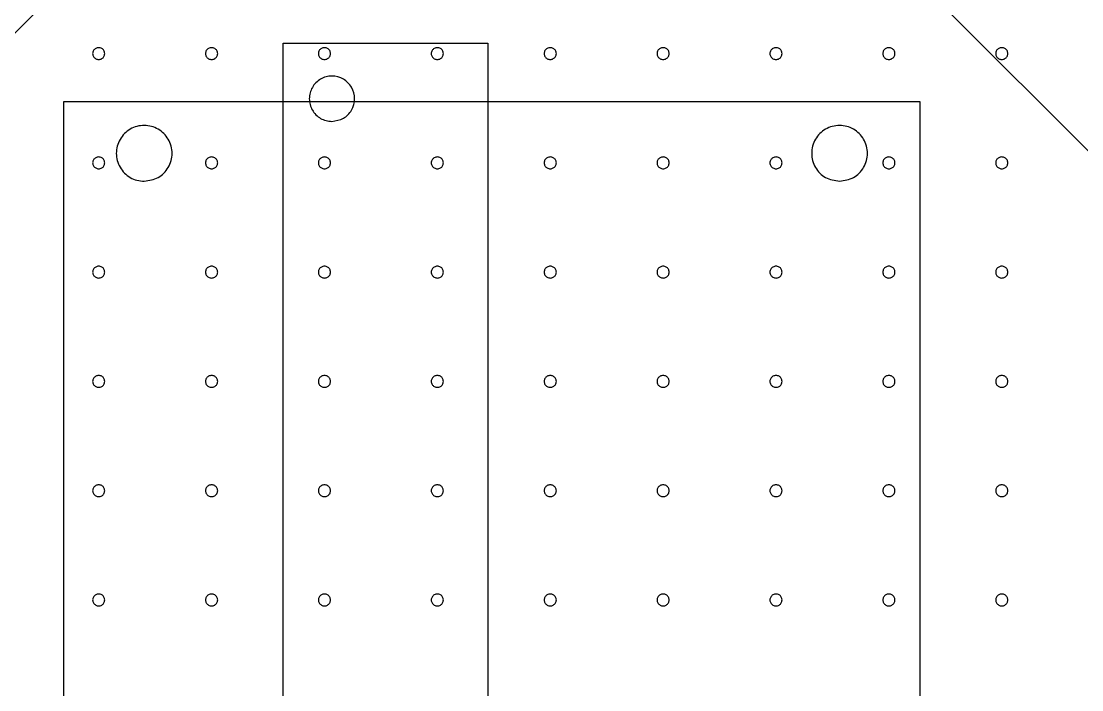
# Model space of a CAD drawing. Extents: x 0 to 210, y 0 to 204.
# Drawn here: x 82.6 to 133, y 32.9 to 64.6 of the extents above; entities that cross this region are included whole.
import ezdxf

# ---------------------------------------------------------------- set-up
doc = ezdxf.new("R2010")
doc.units = 0
doc.layers.add('Capa_1', color=7, linetype='CONTINUOUS')

msp = doc.modelspace()

# ---------------------------------------------------------------- linework, layer by layer
at = {"layer": 'Capa_1', "color": 1}
for p, q in [((97.635311, 79.366839), (61.06532, 42.796848)), ((148.890097, 42.902848), (112.320105, 79.472839)), ((95.08232, 7.792433), (95.08232, 63.59021)), ((95.08232, 63.59021), (104.800098, 63.59021)), ((104.800098, 63.59021), (104.800098, 7.792433)), ((84.676378, 10.183902), (84.676378, 60.831126)), ((84.676378, 60.831126), (125.3236, 60.831126)), ((125.3236, 60.831126), (125.3236, 10.183902))]:
    msp.add_line(p, q, dxfattribs=at)
at = {"layer": 'Capa_1', "color": 7}
for p, q in [((86.618868, 63.102526), (86.618868, 63.102526)), ((91.979417, 63.102526), (91.979417, 63.102526)), ((97.339967, 63.102526), (97.339967, 63.102526)), ((102.700519, 63.102526), (102.700519, 63.102526)), ((108.061069, 63.102526), (108.061069, 63.102526)), ((113.421619, 63.102526), (113.421619, 63.102526)), ((118.782169, 63.102526), (118.782169, 63.102526)), ((124.142721, 63.102526), (124.142721, 63.102526)), ((129.503271, 63.102526), (129.503271, 63.102526)), ((97.404933, 59.8852), (97.404933, 59.8852)), ((86.618868, 57.915738), (86.618868, 57.915738)), ((91.979417, 57.915738), (91.979417, 57.915738)), ((97.339967, 57.915738), (97.339967, 57.915738)), ((102.700519, 57.915738), (102.700519, 57.915738)), ((108.061069, 57.915738), (108.061069, 57.915738)), ((113.421619, 57.915738), (113.421619, 57.915738)), ((118.782169, 57.915738), (118.782169, 57.915738)), ((124.142721, 57.915738), (124.142721, 57.915738)), ((129.503271, 57.915738), (129.503271, 57.915738)), ((88.490016, 57.043904), (88.490016, 57.043904)), ((121.510004, 57.043904), (121.510004, 57.043904)), ((86.618868, 52.728951), (86.618868, 52.728951)), ((91.979417, 52.728951), (91.979417, 52.728951)), ((97.339967, 52.728951), (97.339967, 52.728951)), ((102.700519, 52.728951), (102.700519, 52.728951)), ((108.061069, 52.728951), (108.061069, 52.728951)), ((113.421619, 52.728951), (113.421619, 52.728951)), ((118.782169, 52.728951), (118.782169, 52.728951)), ((124.142721, 52.728951), (124.142721, 52.728951)), ((129.503271, 52.728951), (129.503271, 52.728951)), ((86.618868, 47.542165), (86.618868, 47.542165)), ((91.979417, 47.542165), (91.979417, 47.542165)), ((97.339967, 47.542165), (97.339967, 47.542165)), ((102.700519, 47.542165), (102.700519, 47.542165)), ((108.061069, 47.542165), (108.061069, 47.542165)), ((113.421619, 47.542165), (113.421619, 47.542165)), ((118.782169, 47.542165), (118.782169, 47.542165)), ((124.142721, 47.542165), (124.142721, 47.542165)), ((129.503271, 47.542165), (129.503271, 47.542165)), ((86.618868, 42.355379), (86.618868, 42.355379)), ((91.979417, 42.355379), (91.979417, 42.355379)), ((97.339967, 42.355379), (97.339967, 42.355379)), ((102.700519, 42.355379), (102.700519, 42.355379)), ((108.061069, 42.355379), (108.061069, 42.355379)), ((113.421619, 42.355379), (113.421619, 42.355379)), ((118.782169, 42.355379), (118.782169, 42.355379)), ((124.142721, 42.355379), (124.142721, 42.355379)), ((129.503271, 42.355379), (129.503271, 42.355379)), ((86.618868, 37.16859), (86.618868, 37.16859)), ((91.979417, 37.16859), (91.979417, 37.16859)), ((97.339967, 37.16859), (97.339967, 37.16859)), ((102.700519, 37.16859), (102.700519, 37.16859)), ((108.061069, 37.16859), (108.061069, 37.16859)), ((113.421619, 37.16859), (113.421619, 37.16859)), ((118.782169, 37.16859), (118.782169, 37.16859)), ((124.142721, 37.16859), (124.142721, 37.16859)), ((129.503271, 37.16859), (129.503271, 37.16859))]:
    msp.add_line(p, q, dxfattribs=at)
for points, knots in [([(86.618868, 63.102526), (86.610802, 63.053093), (86.594795, 62.954995), (86.479161, 62.848542), (86.354848, 62.816262), (86.254229, 62.829193), (86.183784, 62.857336), (86.123185, 62.902196), (86.076631, 62.960801), (86.047313, 63.029124), (86.037274, 63.102526), (86.047314, 63.175928), (86.076632, 63.24425), (86.123186, 63.302855), (86.183785, 63.347715), (86.254229, 63.375857), (86.354848, 63.388788), (86.47916, 63.356509), (86.594794, 63.250057), (86.610801, 63.151959), (86.618868, 63.102526)], [0, 0, 0, 0, 0.146605, 0.290931, 0.441768, 0.517413, 0.592123, 0.666911, 0.741063, 0.814052, 0.887328, 0.960604, 1.033593, 1.107744, 1.182532, 1.257241, 1.332887, 1.483723, 1.628047, 1.774652, 1.774652, 1.774652, 1.774652]), ([(91.979417, 63.102526), (91.971351, 63.053093), (91.955345, 62.954995), (91.839711, 62.848542), (91.715398, 62.816262), (91.614779, 62.829193), (91.544334, 62.857336), (91.483735, 62.902196), (91.43718, 62.960801), (91.407863, 63.029124), (91.397824, 63.102526), (91.407864, 63.175928), (91.437181, 63.24425), (91.483736, 63.302855), (91.544335, 63.347715), (91.614779, 63.375857), (91.715398, 63.388788), (91.83971, 63.356509), (91.955344, 63.250057), (91.971351, 63.151959), (91.979417, 63.102526)], [0, 0, 0, 0, 0.146605, 0.290931, 0.441768, 0.517413, 0.592123, 0.666911, 0.741063, 0.814052, 0.887328, 0.960604, 1.033593, 1.107744, 1.182532, 1.257241, 1.332887, 1.483723, 1.628047, 1.774652, 1.774652, 1.774652, 1.774652]), ([(97.339967, 63.102526), (97.331901, 63.053093), (97.315895, 62.954995), (97.200261, 62.848542), (97.075948, 62.816262), (96.975329, 62.829193), (96.904884, 62.857336), (96.844285, 62.902196), (96.79773, 62.960801), (96.768413, 63.029124), (96.758373, 63.102526), (96.768413, 63.175928), (96.797731, 63.24425), (96.844286, 63.302855), (96.904884, 63.347715), (96.975329, 63.375857), (97.075947, 63.388788), (97.20026, 63.356509), (97.315894, 63.250057), (97.331901, 63.151959), (97.339967, 63.102526)], [0, 0, 0, 0, 0.146605, 0.290931, 0.441768, 0.517413, 0.592123, 0.666911, 0.741063, 0.814052, 0.887328, 0.960604, 1.033593, 1.107744, 1.182532, 1.257241, 1.332887, 1.483723, 1.628047, 1.774652, 1.774652, 1.774652, 1.774652]), ([(102.700519, 63.102526), (102.692454, 63.053093), (102.676447, 62.954995), (102.560813, 62.848542), (102.4365, 62.816262), (102.335881, 62.829193), (102.265436, 62.857336), (102.204837, 62.902196), (102.158283, 62.960801), (102.128965, 63.029124), (102.118926, 63.102526), (102.128966, 63.175928), (102.158283, 63.24425), (102.204838, 63.302855), (102.265437, 63.347715), (102.335881, 63.375857), (102.4365, 63.388788), (102.560812, 63.356509), (102.676446, 63.250057), (102.692453, 63.151959), (102.700519, 63.102526)], [0, 0, 0, 0, 0.146605, 0.290931, 0.441768, 0.517413, 0.592123, 0.666911, 0.741063, 0.814052, 0.887328, 0.960604, 1.033593, 1.107744, 1.182532, 1.257241, 1.332887, 1.483723, 1.628047, 1.774652, 1.774652, 1.774652, 1.774652]), ([(108.061069, 63.102526), (108.053003, 63.053093), (108.036997, 62.954995), (107.921363, 62.848542), (107.79705, 62.816262), (107.696431, 62.829193), (107.625986, 62.857336), (107.565387, 62.902196), (107.518832, 62.960801), (107.489515, 63.029124), (107.479476, 63.102526), (107.489515, 63.175928), (107.518833, 63.24425), (107.565388, 63.302855), (107.625986, 63.347715), (107.696431, 63.375857), (107.79705, 63.388788), (107.921362, 63.356509), (108.036996, 63.250057), (108.053003, 63.151959), (108.061069, 63.102526)], [0, 0, 0, 0, 0.146605, 0.290931, 0.441768, 0.517413, 0.592123, 0.666911, 0.741063, 0.814052, 0.887328, 0.960604, 1.033593, 1.107744, 1.182532, 1.257241, 1.332887, 1.483723, 1.628047, 1.774652, 1.774652, 1.774652, 1.774652]), ([(113.421619, 63.102526), (113.413553, 63.053093), (113.397547, 62.954995), (113.281912, 62.848542), (113.157599, 62.816262), (113.05698, 62.829193), (112.986535, 62.857336), (112.925937, 62.902196), (112.879382, 62.960801), (112.850065, 63.029124), (112.840025, 63.102526), (112.850065, 63.175928), (112.879383, 63.24425), (112.925937, 63.302855), (112.986536, 63.347715), (113.056981, 63.375857), (113.157599, 63.388788), (113.281912, 63.356509), (113.397546, 63.250057), (113.413553, 63.151959), (113.421619, 63.102526)], [0, 0, 0, 0, 0.146605, 0.290931, 0.441768, 0.517413, 0.592123, 0.666911, 0.741063, 0.814052, 0.887328, 0.960604, 1.033593, 1.107744, 1.182532, 1.257241, 1.332887, 1.483723, 1.628047, 1.774652, 1.774652, 1.774652, 1.774652]), ([(118.782169, 63.102526), (118.774103, 63.053093), (118.758097, 62.954995), (118.642462, 62.848542), (118.518149, 62.816262), (118.41753, 62.829193), (118.347085, 62.857336), (118.286486, 62.902196), (118.239932, 62.960801), (118.210614, 63.029124), (118.200575, 63.102526), (118.210615, 63.175928), (118.239933, 63.24425), (118.286487, 63.302855), (118.347086, 63.347715), (118.417531, 63.375857), (118.518149, 63.388788), (118.642461, 63.356509), (118.758096, 63.250057), (118.774103, 63.151959), (118.782169, 63.102526)], [0, 0, 0, 0, 0.146605, 0.290931, 0.441768, 0.517413, 0.592123, 0.666911, 0.741063, 0.814052, 0.887328, 0.960604, 1.033593, 1.107744, 1.182532, 1.257241, 1.332887, 1.483723, 1.628047, 1.774652, 1.774652, 1.774652, 1.774652]), ([(124.142721, 63.102526), (124.134655, 63.053093), (124.118649, 62.954995), (124.003014, 62.848542), (123.878702, 62.816262), (123.778083, 62.829193), (123.707638, 62.857336), (123.647039, 62.902196), (123.600484, 62.960801), (123.571167, 63.029124), (123.561127, 63.102526), (123.571167, 63.175928), (123.600485, 63.24425), (123.64704, 63.302855), (123.707638, 63.347715), (123.778083, 63.375857), (123.878701, 63.388788), (124.003014, 63.356509), (124.118648, 63.250057), (124.134655, 63.151959), (124.142721, 63.102526)], [0, 0, 0, 0, 0.146605, 0.290931, 0.441768, 0.517413, 0.592123, 0.666911, 0.741063, 0.814052, 0.887328, 0.960604, 1.033593, 1.107744, 1.182532, 1.257241, 1.332887, 1.483723, 1.628047, 1.774652, 1.774652, 1.774652, 1.774652]), ([(129.503271, 63.102526), (129.495205, 63.053093), (129.479199, 62.954995), (129.363564, 62.848542), (129.239251, 62.816262), (129.138632, 62.829193), (129.068187, 62.857336), (129.007588, 62.902196), (128.961034, 62.960801), (128.931717, 63.029124), (128.921677, 63.102526), (128.931717, 63.175928), (128.961035, 63.24425), (129.007589, 63.302855), (129.068188, 63.347715), (129.138633, 63.375857), (129.239251, 63.388788), (129.363563, 63.356509), (129.479198, 63.250057), (129.495205, 63.151959), (129.503271, 63.102526)], [0, 0, 0, 0, 0.146605, 0.290931, 0.441768, 0.517413, 0.592123, 0.666911, 0.741063, 0.814052, 0.887328, 0.960604, 1.033593, 1.107744, 1.182532, 1.257241, 1.332887, 1.483723, 1.628047, 1.774652, 1.774652, 1.774652, 1.774652]), ([(97.404933, 59.8852), (97.310982, 59.892356), (97.123857, 59.906607), (96.861984, 60.019254), (96.636993, 60.190638), (96.46448, 60.415927), (96.356008, 60.677719), (96.3189, 60.958816), (96.356008, 61.239885), (96.464477, 61.50176), (96.637002, 61.72674), (96.86195, 61.899277), (97.123981, 62.007645), (97.497971, 62.057613), (97.967577, 61.931592), (98.377499, 61.521189), (98.529782, 60.957837), (98.377621, 60.400272), (97.967098, 59.972854), (97.594193, 59.91471), (97.404933, 59.8852)], [0, 0, 0, 0, 0.281048, 0.559769, 0.840817, 1.121864, 1.400586, 1.681633, 1.962681, 2.241403, 2.52245, 2.803498, 3.082219, 3.363267, 3.924611, 4.469306, 5.03065, 5.591995, 6.13669, 6.698034, 6.698034, 6.698034, 6.698034]), ([(88.490016, 57.043904), (88.374188, 57.052727), (88.143491, 57.070299), (87.820641, 57.209178), (87.543262, 57.42047), (87.330579, 57.69822), (87.19685, 58.02097), (87.151102, 58.367521), (87.196851, 58.714038), (87.330576, 59.036891), (87.543273, 59.314259), (87.8206, 59.526972), (88.143644, 59.660576), (88.604718, 59.722186), (89.183674, 59.566814), (89.689048, 59.060846), (89.87679, 58.366315), (89.689199, 57.678917), (89.183083, 57.151971), (88.723345, 57.080286), (88.490016, 57.043904)], [0, 0, 0, 0, 0.34649, 0.690113, 1.036603, 1.383093, 1.726715, 2.073205, 2.419695, 2.763318, 3.109808, 3.456298, 3.79992, 4.14641, 4.838467, 5.509997, 6.202054, 6.89411, 7.565641, 8.257698, 8.257698, 8.257698, 8.257698]), ([(121.510004, 57.043904), (121.276674, 57.080284), (120.816933, 57.151963), (120.310795, 57.678915), (120.123256, 58.366301), (120.310795, 59.060903), (120.816933, 59.566633), (121.510004, 59.75431), (122.203076, 59.566633), (122.709214, 59.060903), (122.896753, 58.366301), (122.709214, 57.678915), (122.203076, 57.151963), (121.743335, 57.080284), (121.510004, 57.043904)], [0, 0, 0, 0, 0.692062, 1.363598, 2.05566, 2.747722, 3.419258, 4.11132, 4.803382, 5.474918, 6.16698, 6.859042, 7.530578, 8.22264, 8.22264, 8.22264, 8.22264]), ([(86.618868, 57.915738), (86.610802, 57.866304), (86.594795, 57.768206), (86.479161, 57.661753), (86.354848, 57.629473), (86.254229, 57.642404), (86.183784, 57.670547), (86.123185, 57.715407), (86.076631, 57.774013), (86.047313, 57.842335), (86.037274, 57.915737), (86.047314, 57.98914), (86.076632, 58.057461), (86.123186, 58.116066), (86.183785, 58.160926), (86.254229, 58.189069), (86.354848, 58.201999), (86.47916, 58.16972), (86.594794, 58.063268), (86.610801, 57.965171), (86.618868, 57.915738)], [0, 0, 0, 0, 0.146605, 0.290931, 0.441768, 0.517413, 0.592123, 0.666911, 0.741063, 0.814052, 0.887328, 0.960604, 1.033593, 1.107744, 1.182532, 1.257241, 1.332887, 1.483723, 1.628047, 1.774652, 1.774652, 1.774652, 1.774652]), ([(91.979417, 57.915738), (91.971351, 57.866304), (91.955345, 57.768206), (91.839711, 57.661753), (91.715398, 57.629473), (91.614779, 57.642404), (91.544334, 57.670547), (91.483735, 57.715407), (91.43718, 57.774013), (91.407863, 57.842335), (91.397824, 57.915737), (91.407864, 57.98914), (91.437181, 58.057461), (91.483736, 58.116066), (91.544335, 58.160926), (91.614779, 58.189069), (91.715398, 58.201999), (91.83971, 58.16972), (91.955344, 58.063268), (91.971351, 57.965171), (91.979417, 57.915738)], [0, 0, 0, 0, 0.146605, 0.290931, 0.441768, 0.517413, 0.592123, 0.666911, 0.741063, 0.814052, 0.887328, 0.960604, 1.033593, 1.107744, 1.182532, 1.257241, 1.332887, 1.483723, 1.628047, 1.774652, 1.774652, 1.774652, 1.774652]), ([(97.339967, 57.915738), (97.331901, 57.866304), (97.315895, 57.768206), (97.200261, 57.661753), (97.075948, 57.629473), (96.975329, 57.642404), (96.904884, 57.670547), (96.844285, 57.715407), (96.79773, 57.774013), (96.768413, 57.842335), (96.758373, 57.915737), (96.768413, 57.98914), (96.797731, 58.057461), (96.844286, 58.116066), (96.904884, 58.160926), (96.975329, 58.189069), (97.075947, 58.201999), (97.20026, 58.16972), (97.315894, 58.063268), (97.331901, 57.965171), (97.339967, 57.915738)], [0, 0, 0, 0, 0.146605, 0.290931, 0.441768, 0.517413, 0.592123, 0.666911, 0.741063, 0.814052, 0.887328, 0.960604, 1.033593, 1.107744, 1.182532, 1.257241, 1.332887, 1.483723, 1.628047, 1.774652, 1.774652, 1.774652, 1.774652]), ([(102.700519, 57.915738), (102.692454, 57.866304), (102.676447, 57.768206), (102.560813, 57.661753), (102.4365, 57.629473), (102.335881, 57.642404), (102.265436, 57.670547), (102.204837, 57.715407), (102.158283, 57.774013), (102.128965, 57.842335), (102.118926, 57.915737), (102.128966, 57.98914), (102.158283, 58.057461), (102.204838, 58.116066), (102.265437, 58.160926), (102.335881, 58.189069), (102.4365, 58.201999), (102.560812, 58.16972), (102.676446, 58.063268), (102.692453, 57.965171), (102.700519, 57.915738)], [0, 0, 0, 0, 0.146605, 0.290931, 0.441768, 0.517413, 0.592123, 0.666911, 0.741063, 0.814052, 0.887328, 0.960604, 1.033593, 1.107744, 1.182532, 1.257241, 1.332887, 1.483723, 1.628047, 1.774652, 1.774652, 1.774652, 1.774652]), ([(108.061069, 57.915738), (108.053003, 57.866304), (108.036997, 57.768206), (107.921363, 57.661753), (107.79705, 57.629473), (107.696431, 57.642404), (107.625986, 57.670547), (107.565387, 57.715407), (107.518832, 57.774013), (107.489515, 57.842335), (107.479476, 57.915737), (107.489515, 57.98914), (107.518833, 58.057461), (107.565388, 58.116066), (107.625986, 58.160926), (107.696431, 58.189069), (107.79705, 58.201999), (107.921362, 58.16972), (108.036996, 58.063268), (108.053003, 57.965171), (108.061069, 57.915738)], [0, 0, 0, 0, 0.146605, 0.290931, 0.441768, 0.517413, 0.592123, 0.666911, 0.741063, 0.814052, 0.887328, 0.960604, 1.033593, 1.107744, 1.182532, 1.257241, 1.332887, 1.483723, 1.628047, 1.774652, 1.774652, 1.774652, 1.774652]), ([(113.421619, 57.915738), (113.413553, 57.866304), (113.397547, 57.768206), (113.281912, 57.661753), (113.157599, 57.629473), (113.05698, 57.642404), (112.986535, 57.670547), (112.925937, 57.715407), (112.879382, 57.774013), (112.850065, 57.842335), (112.840025, 57.915737), (112.850065, 57.98914), (112.879383, 58.057461), (112.925937, 58.116066), (112.986536, 58.160926), (113.056981, 58.189069), (113.157599, 58.201999), (113.281912, 58.16972), (113.397546, 58.063268), (113.413553, 57.965171), (113.421619, 57.915738)], [0, 0, 0, 0, 0.146605, 0.290931, 0.441768, 0.517413, 0.592123, 0.666911, 0.741063, 0.814052, 0.887328, 0.960604, 1.033593, 1.107744, 1.182532, 1.257241, 1.332887, 1.483723, 1.628047, 1.774652, 1.774652, 1.774652, 1.774652]), ([(118.782169, 57.915738), (118.774103, 57.866304), (118.758097, 57.768206), (118.642462, 57.661753), (118.518149, 57.629473), (118.41753, 57.642404), (118.347085, 57.670547), (118.286486, 57.715407), (118.239932, 57.774013), (118.210614, 57.842335), (118.200575, 57.915737), (118.210615, 57.98914), (118.239933, 58.057461), (118.286487, 58.116066), (118.347086, 58.160926), (118.417531, 58.189069), (118.518149, 58.201999), (118.642461, 58.16972), (118.758096, 58.063268), (118.774103, 57.965171), (118.782169, 57.915738)], [0, 0, 0, 0, 0.146605, 0.290931, 0.441768, 0.517413, 0.592123, 0.666911, 0.741063, 0.814052, 0.887328, 0.960604, 1.033593, 1.107744, 1.182532, 1.257241, 1.332887, 1.483723, 1.628047, 1.774652, 1.774652, 1.774652, 1.774652]), ([(124.142721, 57.915738), (124.134655, 57.866304), (124.118649, 57.768206), (124.003014, 57.661753), (123.878702, 57.629473), (123.778083, 57.642404), (123.707638, 57.670547), (123.647039, 57.715407), (123.600484, 57.774013), (123.571167, 57.842335), (123.561127, 57.915737), (123.571167, 57.98914), (123.600485, 58.057461), (123.64704, 58.116066), (123.707638, 58.160926), (123.778083, 58.189069), (123.878701, 58.201999), (124.003014, 58.16972), (124.118648, 58.063268), (124.134655, 57.965171), (124.142721, 57.915738)], [0, 0, 0, 0, 0.146605, 0.290931, 0.441768, 0.517413, 0.592123, 0.666911, 0.741063, 0.814052, 0.887328, 0.960604, 1.033593, 1.107744, 1.182532, 1.257241, 1.332887, 1.483723, 1.628047, 1.774652, 1.774652, 1.774652, 1.774652]), ([(129.503271, 57.915738), (129.495205, 57.866304), (129.479199, 57.768206), (129.363564, 57.661753), (129.239251, 57.629473), (129.138632, 57.642404), (129.068187, 57.670547), (129.007588, 57.715407), (128.961034, 57.774013), (128.931717, 57.842335), (128.921677, 57.915737), (128.931717, 57.98914), (128.961035, 58.057461), (129.007589, 58.116066), (129.068188, 58.160926), (129.138633, 58.189069), (129.239251, 58.201999), (129.363563, 58.16972), (129.479198, 58.063268), (129.495205, 57.965171), (129.503271, 57.915738)], [0, 0, 0, 0, 0.146605, 0.290931, 0.441768, 0.517413, 0.592123, 0.666911, 0.741063, 0.814052, 0.887328, 0.960604, 1.033593, 1.107744, 1.182532, 1.257241, 1.332887, 1.483723, 1.628047, 1.774652, 1.774652, 1.774652, 1.774652]), ([(86.618868, 52.728951), (86.610802, 52.679518), (86.594795, 52.58142), (86.479161, 52.474967), (86.354848, 52.442687), (86.254229, 52.455618), (86.183784, 52.483761), (86.123185, 52.528621), (86.076631, 52.587226), (86.047313, 52.655549), (86.037274, 52.728951), (86.047314, 52.802353), (86.076632, 52.870675), (86.123186, 52.92928), (86.183785, 52.97414), (86.254229, 53.002282), (86.354848, 53.015213), (86.47916, 52.982934), (86.594794, 52.876482), (86.610801, 52.778384), (86.618868, 52.728951)], [0, 0, 0, 0, 0.146605, 0.290931, 0.441768, 0.517413, 0.592123, 0.666911, 0.741063, 0.814052, 0.887328, 0.960604, 1.033593, 1.107744, 1.182532, 1.257241, 1.332887, 1.483723, 1.628047, 1.774652, 1.774652, 1.774652, 1.774652]), ([(91.979417, 52.728951), (91.971351, 52.679518), (91.955345, 52.58142), (91.839711, 52.474967), (91.715398, 52.442687), (91.614779, 52.455618), (91.544334, 52.483761), (91.483735, 52.528621), (91.43718, 52.587226), (91.407863, 52.655549), (91.397824, 52.728951), (91.407864, 52.802353), (91.437181, 52.870675), (91.483736, 52.92928), (91.544335, 52.97414), (91.614779, 53.002282), (91.715398, 53.015213), (91.83971, 52.982934), (91.955344, 52.876482), (91.971351, 52.778384), (91.979417, 52.728951)], [0, 0, 0, 0, 0.146605, 0.290931, 0.441768, 0.517413, 0.592123, 0.666911, 0.741063, 0.814052, 0.887328, 0.960604, 1.033593, 1.107744, 1.182532, 1.257241, 1.332887, 1.483723, 1.628047, 1.774652, 1.774652, 1.774652, 1.774652]), ([(97.339967, 52.728951), (97.331901, 52.679518), (97.315895, 52.58142), (97.200261, 52.474967), (97.075948, 52.442687), (96.975329, 52.455618), (96.904884, 52.483761), (96.844285, 52.528621), (96.79773, 52.587226), (96.768413, 52.655549), (96.758373, 52.728951), (96.768413, 52.802353), (96.797731, 52.870675), (96.844286, 52.92928), (96.904884, 52.97414), (96.975329, 53.002282), (97.075947, 53.015213), (97.20026, 52.982934), (97.315894, 52.876482), (97.331901, 52.778384), (97.339967, 52.728951)], [0, 0, 0, 0, 0.146605, 0.290931, 0.441768, 0.517413, 0.592123, 0.666911, 0.741063, 0.814052, 0.887328, 0.960604, 1.033593, 1.107744, 1.182532, 1.257241, 1.332887, 1.483723, 1.628047, 1.774652, 1.774652, 1.774652, 1.774652]), ([(102.700519, 52.728951), (102.692454, 52.679518), (102.676447, 52.58142), (102.560813, 52.474967), (102.4365, 52.442687), (102.335881, 52.455618), (102.265436, 52.483761), (102.204837, 52.528621), (102.158283, 52.587226), (102.128965, 52.655549), (102.118926, 52.728951), (102.128966, 52.802353), (102.158283, 52.870675), (102.204838, 52.92928), (102.265437, 52.97414), (102.335881, 53.002282), (102.4365, 53.015213), (102.560812, 52.982934), (102.676446, 52.876482), (102.692453, 52.778384), (102.700519, 52.728951)], [0, 0, 0, 0, 0.146605, 0.290931, 0.441768, 0.517413, 0.592123, 0.666911, 0.741063, 0.814052, 0.887328, 0.960604, 1.033593, 1.107744, 1.182532, 1.257241, 1.332887, 1.483723, 1.628047, 1.774652, 1.774652, 1.774652, 1.774652]), ([(108.061069, 52.728951), (108.053003, 52.679518), (108.036997, 52.58142), (107.921363, 52.474967), (107.79705, 52.442687), (107.696431, 52.455618), (107.625986, 52.483761), (107.565387, 52.528621), (107.518832, 52.587226), (107.489515, 52.655549), (107.479476, 52.728951), (107.489515, 52.802353), (107.518833, 52.870675), (107.565388, 52.92928), (107.625986, 52.97414), (107.696431, 53.002282), (107.79705, 53.015213), (107.921362, 52.982934), (108.036996, 52.876482), (108.053003, 52.778384), (108.061069, 52.728951)], [0, 0, 0, 0, 0.146605, 0.290931, 0.441768, 0.517413, 0.592123, 0.666911, 0.741063, 0.814052, 0.887328, 0.960604, 1.033593, 1.107744, 1.182532, 1.257241, 1.332887, 1.483723, 1.628047, 1.774652, 1.774652, 1.774652, 1.774652]), ([(113.421619, 52.728951), (113.413553, 52.679518), (113.397547, 52.58142), (113.281912, 52.474967), (113.157599, 52.442687), (113.05698, 52.455618), (112.986535, 52.483761), (112.925937, 52.528621), (112.879382, 52.587226), (112.850065, 52.655549), (112.840025, 52.728951), (112.850065, 52.802353), (112.879383, 52.870675), (112.925937, 52.92928), (112.986536, 52.97414), (113.056981, 53.002282), (113.157599, 53.015213), (113.281912, 52.982934), (113.397546, 52.876482), (113.413553, 52.778384), (113.421619, 52.728951)], [0, 0, 0, 0, 0.146605, 0.290931, 0.441768, 0.517413, 0.592123, 0.666911, 0.741063, 0.814052, 0.887328, 0.960604, 1.033593, 1.107744, 1.182532, 1.257241, 1.332887, 1.483723, 1.628047, 1.774652, 1.774652, 1.774652, 1.774652]), ([(118.782169, 52.728951), (118.774103, 52.679518), (118.758097, 52.58142), (118.642462, 52.474967), (118.518149, 52.442687), (118.41753, 52.455618), (118.347085, 52.483761), (118.286486, 52.528621), (118.239932, 52.587226), (118.210614, 52.655549), (118.200575, 52.728951), (118.210615, 52.802353), (118.239933, 52.870675), (118.286487, 52.92928), (118.347086, 52.97414), (118.417531, 53.002282), (118.518149, 53.015213), (118.642461, 52.982934), (118.758096, 52.876482), (118.774103, 52.778384), (118.782169, 52.728951)], [0, 0, 0, 0, 0.146605, 0.290931, 0.441768, 0.517413, 0.592123, 0.666911, 0.741063, 0.814052, 0.887328, 0.960604, 1.033593, 1.107744, 1.182532, 1.257241, 1.332887, 1.483723, 1.628047, 1.774652, 1.774652, 1.774652, 1.774652]), ([(124.142721, 52.728951), (124.134655, 52.679518), (124.118649, 52.58142), (124.003014, 52.474967), (123.878702, 52.442687), (123.778083, 52.455618), (123.707638, 52.483761), (123.647039, 52.528621), (123.600484, 52.587226), (123.571167, 52.655549), (123.561127, 52.728951), (123.571167, 52.802353), (123.600485, 52.870675), (123.64704, 52.92928), (123.707638, 52.97414), (123.778083, 53.002282), (123.878701, 53.015213), (124.003014, 52.982934), (124.118648, 52.876482), (124.134655, 52.778384), (124.142721, 52.728951)], [0, 0, 0, 0, 0.146605, 0.290931, 0.441768, 0.517413, 0.592123, 0.666911, 0.741063, 0.814052, 0.887328, 0.960604, 1.033593, 1.107744, 1.182532, 1.257241, 1.332887, 1.483723, 1.628047, 1.774652, 1.774652, 1.774652, 1.774652]), ([(129.503271, 52.728951), (129.495205, 52.679518), (129.479199, 52.58142), (129.363564, 52.474967), (129.239251, 52.442687), (129.138632, 52.455618), (129.068187, 52.483761), (129.007588, 52.528621), (128.961034, 52.587226), (128.931717, 52.655549), (128.921677, 52.728951), (128.931717, 52.802353), (128.961035, 52.870675), (129.007589, 52.92928), (129.068188, 52.97414), (129.138633, 53.002282), (129.239251, 53.015213), (129.363563, 52.982934), (129.479198, 52.876482), (129.495205, 52.778384), (129.503271, 52.728951)], [0, 0, 0, 0, 0.146605, 0.290931, 0.441768, 0.517413, 0.592123, 0.666911, 0.741063, 0.814052, 0.887328, 0.960604, 1.033593, 1.107744, 1.182532, 1.257241, 1.332887, 1.483723, 1.628047, 1.774652, 1.774652, 1.774652, 1.774652]), ([(86.618868, 47.542165), (86.610802, 47.492731), (86.594795, 47.394633), (86.479161, 47.28818), (86.354848, 47.255901), (86.254229, 47.268831), (86.183784, 47.296974), (86.123185, 47.341834), (86.076631, 47.40044), (86.047313, 47.468762), (86.037274, 47.542165), (86.047314, 47.615567), (86.076632, 47.683889), (86.123186, 47.742494), (86.183785, 47.787353), (86.254229, 47.815496), (86.354848, 47.828426), (86.47916, 47.796147), (86.594794, 47.689695), (86.610801, 47.591598), (86.618868, 47.542165)], [0, 0, 0, 0, 0.146605, 0.290931, 0.441768, 0.517413, 0.592123, 0.666911, 0.741063, 0.814052, 0.887328, 0.960604, 1.033593, 1.107744, 1.182532, 1.257241, 1.332887, 1.483723, 1.628047, 1.774652, 1.774652, 1.774652, 1.774652]), ([(91.979417, 47.542165), (91.971351, 47.492731), (91.955345, 47.394633), (91.839711, 47.28818), (91.715398, 47.255901), (91.614779, 47.268831), (91.544334, 47.296974), (91.483735, 47.341834), (91.43718, 47.40044), (91.407863, 47.468762), (91.397824, 47.542165), (91.407864, 47.615567), (91.437181, 47.683889), (91.483736, 47.742494), (91.544335, 47.787353), (91.614779, 47.815496), (91.715398, 47.828426), (91.83971, 47.796147), (91.955344, 47.689695), (91.971351, 47.591598), (91.979417, 47.542165)], [0, 0, 0, 0, 0.146605, 0.290931, 0.441768, 0.517413, 0.592123, 0.666911, 0.741063, 0.814052, 0.887328, 0.960604, 1.033593, 1.107744, 1.182532, 1.257241, 1.332887, 1.483723, 1.628047, 1.774652, 1.774652, 1.774652, 1.774652]), ([(97.339967, 47.542165), (97.331901, 47.492731), (97.315895, 47.394633), (97.200261, 47.28818), (97.075948, 47.255901), (96.975329, 47.268831), (96.904884, 47.296974), (96.844285, 47.341834), (96.79773, 47.40044), (96.768413, 47.468762), (96.758373, 47.542165), (96.768413, 47.615567), (96.797731, 47.683889), (96.844286, 47.742494), (96.904884, 47.787353), (96.975329, 47.815496), (97.075947, 47.828426), (97.20026, 47.796147), (97.315894, 47.689695), (97.331901, 47.591598), (97.339967, 47.542165)], [0, 0, 0, 0, 0.146605, 0.290931, 0.441768, 0.517413, 0.592123, 0.666911, 0.741063, 0.814052, 0.887328, 0.960604, 1.033593, 1.107744, 1.182532, 1.257241, 1.332887, 1.483723, 1.628047, 1.774652, 1.774652, 1.774652, 1.774652]), ([(102.700519, 47.542165), (102.692454, 47.492731), (102.676447, 47.394633), (102.560813, 47.28818), (102.4365, 47.255901), (102.335881, 47.268831), (102.265436, 47.296974), (102.204837, 47.341834), (102.158283, 47.40044), (102.128965, 47.468762), (102.118926, 47.542165), (102.128966, 47.615567), (102.158283, 47.683889), (102.204838, 47.742494), (102.265437, 47.787353), (102.335881, 47.815496), (102.4365, 47.828426), (102.560812, 47.796147), (102.676446, 47.689695), (102.692453, 47.591598), (102.700519, 47.542165)], [0, 0, 0, 0, 0.146605, 0.290931, 0.441768, 0.517413, 0.592123, 0.666911, 0.741063, 0.814052, 0.887328, 0.960604, 1.033593, 1.107744, 1.182532, 1.257241, 1.332887, 1.483723, 1.628047, 1.774652, 1.774652, 1.774652, 1.774652]), ([(108.061069, 47.542165), (108.053003, 47.492731), (108.036997, 47.394633), (107.921363, 47.28818), (107.79705, 47.255901), (107.696431, 47.268831), (107.625986, 47.296974), (107.565387, 47.341834), (107.518832, 47.40044), (107.489515, 47.468762), (107.479476, 47.542165), (107.489515, 47.615567), (107.518833, 47.683889), (107.565388, 47.742494), (107.625986, 47.787353), (107.696431, 47.815496), (107.79705, 47.828426), (107.921362, 47.796147), (108.036996, 47.689695), (108.053003, 47.591598), (108.061069, 47.542165)], [0, 0, 0, 0, 0.146605, 0.290931, 0.441768, 0.517413, 0.592123, 0.666911, 0.741063, 0.814052, 0.887328, 0.960604, 1.033593, 1.107744, 1.182532, 1.257241, 1.332887, 1.483723, 1.628047, 1.774652, 1.774652, 1.774652, 1.774652]), ([(113.421619, 47.542165), (113.413553, 47.492731), (113.397547, 47.394633), (113.281912, 47.28818), (113.157599, 47.255901), (113.05698, 47.268831), (112.986535, 47.296974), (112.925937, 47.341834), (112.879382, 47.40044), (112.850065, 47.468762), (112.840025, 47.542165), (112.850065, 47.615567), (112.879383, 47.683889), (112.925937, 47.742494), (112.986536, 47.787353), (113.056981, 47.815496), (113.157599, 47.828426), (113.281912, 47.796147), (113.397546, 47.689695), (113.413553, 47.591598), (113.421619, 47.542165)], [0, 0, 0, 0, 0.146605, 0.290931, 0.441768, 0.517413, 0.592123, 0.666911, 0.741063, 0.814052, 0.887328, 0.960604, 1.033593, 1.107744, 1.182532, 1.257241, 1.332887, 1.483723, 1.628047, 1.774652, 1.774652, 1.774652, 1.774652]), ([(118.782169, 47.542165), (118.774103, 47.492731), (118.758097, 47.394633), (118.642462, 47.28818), (118.518149, 47.255901), (118.41753, 47.268831), (118.347085, 47.296974), (118.286486, 47.341834), (118.239932, 47.40044), (118.210614, 47.468762), (118.200575, 47.542165), (118.210615, 47.615567), (118.239933, 47.683889), (118.286487, 47.742494), (118.347086, 47.787353), (118.417531, 47.815496), (118.518149, 47.828426), (118.642461, 47.796147), (118.758096, 47.689695), (118.774103, 47.591598), (118.782169, 47.542165)], [0, 0, 0, 0, 0.146605, 0.290931, 0.441768, 0.517413, 0.592123, 0.666911, 0.741063, 0.814052, 0.887328, 0.960604, 1.033593, 1.107744, 1.182532, 1.257241, 1.332887, 1.483723, 1.628047, 1.774652, 1.774652, 1.774652, 1.774652]), ([(124.142721, 47.542165), (124.134655, 47.492731), (124.118649, 47.394633), (124.003014, 47.28818), (123.878702, 47.255901), (123.778083, 47.268831), (123.707638, 47.296974), (123.647039, 47.341834), (123.600484, 47.40044), (123.571167, 47.468762), (123.561127, 47.542165), (123.571167, 47.615567), (123.600485, 47.683889), (123.64704, 47.742494), (123.707638, 47.787353), (123.778083, 47.815496), (123.878701, 47.828426), (124.003014, 47.796147), (124.118648, 47.689695), (124.134655, 47.591598), (124.142721, 47.542165)], [0, 0, 0, 0, 0.146605, 0.290931, 0.441768, 0.517413, 0.592123, 0.666911, 0.741063, 0.814052, 0.887328, 0.960604, 1.033593, 1.107744, 1.182532, 1.257241, 1.332887, 1.483723, 1.628047, 1.774652, 1.774652, 1.774652, 1.774652]), ([(129.503271, 47.542165), (129.495205, 47.492731), (129.479199, 47.394633), (129.363564, 47.28818), (129.239251, 47.255901), (129.138632, 47.268831), (129.068187, 47.296974), (129.007588, 47.341834), (128.961034, 47.40044), (128.931717, 47.468762), (128.921677, 47.542165), (128.931717, 47.615567), (128.961035, 47.683889), (129.007589, 47.742494), (129.068188, 47.787353), (129.138633, 47.815496), (129.239251, 47.828426), (129.363563, 47.796147), (129.479198, 47.689695), (129.495205, 47.591598), (129.503271, 47.542165)], [0, 0, 0, 0, 0.146605, 0.290931, 0.441768, 0.517413, 0.592123, 0.666911, 0.741063, 0.814052, 0.887328, 0.960604, 1.033593, 1.107744, 1.182532, 1.257241, 1.332887, 1.483723, 1.628047, 1.774652, 1.774652, 1.774652, 1.774652]), ([(86.618868, 42.355379), (86.610802, 42.305945), (86.594795, 42.207847), (86.479161, 42.101394), (86.354848, 42.069114), (86.254229, 42.082045), (86.183784, 42.110188), (86.123185, 42.155048), (86.076631, 42.213654), (86.047313, 42.281976), (86.037274, 42.355378), (86.047314, 42.428781), (86.076632, 42.497102), (86.123186, 42.555707), (86.183785, 42.600567), (86.254229, 42.62871), (86.354848, 42.64164), (86.47916, 42.609361), (86.594794, 42.502909), (86.610801, 42.404812), (86.618868, 42.355379)], [0, 0, 0, 0, 0.146605, 0.290931, 0.441768, 0.517413, 0.592123, 0.666911, 0.741063, 0.814052, 0.887328, 0.960604, 1.033593, 1.107744, 1.182532, 1.257241, 1.332887, 1.483723, 1.628047, 1.774652, 1.774652, 1.774652, 1.774652]), ([(91.979417, 42.355379), (91.971351, 42.305945), (91.955345, 42.207847), (91.839711, 42.101394), (91.715398, 42.069114), (91.614779, 42.082045), (91.544334, 42.110188), (91.483735, 42.155048), (91.43718, 42.213654), (91.407863, 42.281976), (91.397824, 42.355378), (91.407864, 42.428781), (91.437181, 42.497102), (91.483736, 42.555707), (91.544335, 42.600567), (91.614779, 42.62871), (91.715398, 42.64164), (91.83971, 42.609361), (91.955344, 42.502909), (91.971351, 42.404812), (91.979417, 42.355379)], [0, 0, 0, 0, 0.146605, 0.290931, 0.441768, 0.517413, 0.592123, 0.666911, 0.741063, 0.814052, 0.887328, 0.960604, 1.033593, 1.107744, 1.182532, 1.257241, 1.332887, 1.483723, 1.628047, 1.774652, 1.774652, 1.774652, 1.774652]), ([(97.339967, 42.355379), (97.331901, 42.305945), (97.315895, 42.207847), (97.200261, 42.101394), (97.075948, 42.069114), (96.975329, 42.082045), (96.904884, 42.110188), (96.844285, 42.155048), (96.79773, 42.213654), (96.768413, 42.281976), (96.758373, 42.355378), (96.768413, 42.428781), (96.797731, 42.497102), (96.844286, 42.555707), (96.904884, 42.600567), (96.975329, 42.62871), (97.075947, 42.64164), (97.20026, 42.609361), (97.315894, 42.502909), (97.331901, 42.404812), (97.339967, 42.355379)], [0, 0, 0, 0, 0.146605, 0.290931, 0.441768, 0.517413, 0.592123, 0.666911, 0.741063, 0.814052, 0.887328, 0.960604, 1.033593, 1.107744, 1.182532, 1.257241, 1.332887, 1.483723, 1.628047, 1.774652, 1.774652, 1.774652, 1.774652]), ([(102.700519, 42.355379), (102.692454, 42.305945), (102.676447, 42.207847), (102.560813, 42.101394), (102.4365, 42.069114), (102.335881, 42.082045), (102.265436, 42.110188), (102.204837, 42.155048), (102.158283, 42.213654), (102.128965, 42.281976), (102.118926, 42.355378), (102.128966, 42.428781), (102.158283, 42.497102), (102.204838, 42.555707), (102.265437, 42.600567), (102.335881, 42.62871), (102.4365, 42.64164), (102.560812, 42.609361), (102.676446, 42.502909), (102.692453, 42.404812), (102.700519, 42.355379)], [0, 0, 0, 0, 0.146605, 0.290931, 0.441768, 0.517413, 0.592123, 0.666911, 0.741063, 0.814052, 0.887328, 0.960604, 1.033593, 1.107744, 1.182532, 1.257241, 1.332887, 1.483723, 1.628047, 1.774652, 1.774652, 1.774652, 1.774652]), ([(108.061069, 42.355379), (108.053003, 42.305945), (108.036997, 42.207847), (107.921363, 42.101394), (107.79705, 42.069114), (107.696431, 42.082045), (107.625986, 42.110188), (107.565387, 42.155048), (107.518832, 42.213654), (107.489515, 42.281976), (107.479476, 42.355378), (107.489515, 42.428781), (107.518833, 42.497102), (107.565388, 42.555707), (107.625986, 42.600567), (107.696431, 42.62871), (107.79705, 42.64164), (107.921362, 42.609361), (108.036996, 42.502909), (108.053003, 42.404812), (108.061069, 42.355379)], [0, 0, 0, 0, 0.146605, 0.290931, 0.441768, 0.517413, 0.592123, 0.666911, 0.741063, 0.814052, 0.887328, 0.960604, 1.033593, 1.107744, 1.182532, 1.257241, 1.332887, 1.483723, 1.628047, 1.774652, 1.774652, 1.774652, 1.774652]), ([(113.421619, 42.355379), (113.413553, 42.305945), (113.397547, 42.207847), (113.281912, 42.101394), (113.157599, 42.069114), (113.05698, 42.082045), (112.986535, 42.110188), (112.925937, 42.155048), (112.879382, 42.213654), (112.850065, 42.281976), (112.840025, 42.355378), (112.850065, 42.428781), (112.879383, 42.497102), (112.925937, 42.555707), (112.986536, 42.600567), (113.056981, 42.62871), (113.157599, 42.64164), (113.281912, 42.609361), (113.397546, 42.502909), (113.413553, 42.404812), (113.421619, 42.355379)], [0, 0, 0, 0, 0.146605, 0.290931, 0.441768, 0.517413, 0.592123, 0.666911, 0.741063, 0.814052, 0.887328, 0.960604, 1.033593, 1.107744, 1.182532, 1.257241, 1.332887, 1.483723, 1.628047, 1.774652, 1.774652, 1.774652, 1.774652]), ([(118.782169, 42.355379), (118.774103, 42.305945), (118.758097, 42.207847), (118.642462, 42.101394), (118.518149, 42.069114), (118.41753, 42.082045), (118.347085, 42.110188), (118.286486, 42.155048), (118.239932, 42.213654), (118.210614, 42.281976), (118.200575, 42.355378), (118.210615, 42.428781), (118.239933, 42.497102), (118.286487, 42.555707), (118.347086, 42.600567), (118.417531, 42.62871), (118.518149, 42.64164), (118.642461, 42.609361), (118.758096, 42.502909), (118.774103, 42.404812), (118.782169, 42.355379)], [0, 0, 0, 0, 0.146605, 0.290931, 0.441768, 0.517413, 0.592123, 0.666911, 0.741063, 0.814052, 0.887328, 0.960604, 1.033593, 1.107744, 1.182532, 1.257241, 1.332887, 1.483723, 1.628047, 1.774652, 1.774652, 1.774652, 1.774652]), ([(124.142721, 42.355379), (124.134655, 42.305945), (124.118649, 42.207847), (124.003014, 42.101394), (123.878702, 42.069114), (123.778083, 42.082045), (123.707638, 42.110188), (123.647039, 42.155048), (123.600484, 42.213654), (123.571167, 42.281976), (123.561127, 42.355378), (123.571167, 42.428781), (123.600485, 42.497102), (123.64704, 42.555707), (123.707638, 42.600567), (123.778083, 42.62871), (123.878701, 42.64164), (124.003014, 42.609361), (124.118648, 42.502909), (124.134655, 42.404812), (124.142721, 42.355379)], [0, 0, 0, 0, 0.146605, 0.290931, 0.441768, 0.517413, 0.592123, 0.666911, 0.741063, 0.814052, 0.887328, 0.960604, 1.033593, 1.107744, 1.182532, 1.257241, 1.332887, 1.483723, 1.628047, 1.774652, 1.774652, 1.774652, 1.774652]), ([(129.503271, 42.355379), (129.495205, 42.305945), (129.479199, 42.207847), (129.363564, 42.101394), (129.239251, 42.069114), (129.138632, 42.082045), (129.068187, 42.110188), (129.007588, 42.155048), (128.961034, 42.213654), (128.931717, 42.281976), (128.921677, 42.355378), (128.931717, 42.428781), (128.961035, 42.497102), (129.007589, 42.555707), (129.068188, 42.600567), (129.138633, 42.62871), (129.239251, 42.64164), (129.363563, 42.609361), (129.479198, 42.502909), (129.495205, 42.404812), (129.503271, 42.355379)], [0, 0, 0, 0, 0.146605, 0.290931, 0.441768, 0.517413, 0.592123, 0.666911, 0.741063, 0.814052, 0.887328, 0.960604, 1.033593, 1.107744, 1.182532, 1.257241, 1.332887, 1.483723, 1.628047, 1.774652, 1.774652, 1.774652, 1.774652]), ([(86.618868, 37.16859), (86.610802, 37.119156), (86.594795, 37.021058), (86.479161, 36.914605), (86.354848, 36.882326), (86.254229, 36.895256), (86.183784, 36.923399), (86.123185, 36.968259), (86.076631, 37.026865), (86.047313, 37.095187), (86.037274, 37.16859), (86.047314, 37.241992), (86.076632, 37.310314), (86.123186, 37.368919), (86.183785, 37.413778), (86.254229, 37.441921), (86.354848, 37.454851), (86.47916, 37.422572), (86.594794, 37.31612), (86.610801, 37.218023), (86.618868, 37.16859)], [0, 0, 0, 0, 0.146605, 0.290931, 0.441768, 0.517413, 0.592123, 0.666911, 0.741063, 0.814052, 0.887328, 0.960604, 1.033593, 1.107744, 1.182532, 1.257241, 1.332887, 1.483723, 1.628047, 1.774652, 1.774652, 1.774652, 1.774652]), ([(91.979417, 37.16859), (91.971351, 37.119156), (91.955345, 37.021058), (91.839711, 36.914605), (91.715398, 36.882326), (91.614779, 36.895256), (91.544334, 36.923399), (91.483735, 36.968259), (91.43718, 37.026865), (91.407863, 37.095187), (91.397824, 37.16859), (91.407864, 37.241992), (91.437181, 37.310314), (91.483736, 37.368919), (91.544335, 37.413778), (91.614779, 37.441921), (91.715398, 37.454851), (91.83971, 37.422572), (91.955344, 37.31612), (91.971351, 37.218023), (91.979417, 37.16859)], [0, 0, 0, 0, 0.146605, 0.290931, 0.441768, 0.517413, 0.592123, 0.666911, 0.741063, 0.814052, 0.887328, 0.960604, 1.033593, 1.107744, 1.182532, 1.257241, 1.332887, 1.483723, 1.628047, 1.774652, 1.774652, 1.774652, 1.774652]), ([(97.339967, 37.16859), (97.331901, 37.119156), (97.315895, 37.021058), (97.200261, 36.914605), (97.075948, 36.882326), (96.975329, 36.895256), (96.904884, 36.923399), (96.844285, 36.968259), (96.79773, 37.026865), (96.768413, 37.095187), (96.758373, 37.16859), (96.768413, 37.241992), (96.797731, 37.310314), (96.844286, 37.368919), (96.904884, 37.413778), (96.975329, 37.441921), (97.075947, 37.454851), (97.20026, 37.422572), (97.315894, 37.31612), (97.331901, 37.218023), (97.339967, 37.16859)], [0, 0, 0, 0, 0.146605, 0.290931, 0.441768, 0.517413, 0.592123, 0.666911, 0.741063, 0.814052, 0.887328, 0.960604, 1.033593, 1.107744, 1.182532, 1.257241, 1.332887, 1.483723, 1.628047, 1.774652, 1.774652, 1.774652, 1.774652]), ([(102.700519, 37.16859), (102.692454, 37.119156), (102.676447, 37.021058), (102.560813, 36.914605), (102.4365, 36.882326), (102.335881, 36.895256), (102.265436, 36.923399), (102.204837, 36.968259), (102.158283, 37.026865), (102.128965, 37.095187), (102.118926, 37.16859), (102.128966, 37.241992), (102.158283, 37.310314), (102.204838, 37.368919), (102.265437, 37.413778), (102.335881, 37.441921), (102.4365, 37.454851), (102.560812, 37.422572), (102.676446, 37.31612), (102.692453, 37.218023), (102.700519, 37.16859)], [0, 0, 0, 0, 0.146605, 0.290931, 0.441768, 0.517413, 0.592123, 0.666911, 0.741063, 0.814052, 0.887328, 0.960604, 1.033593, 1.107744, 1.182532, 1.257241, 1.332887, 1.483723, 1.628047, 1.774652, 1.774652, 1.774652, 1.774652]), ([(108.061069, 37.16859), (108.053003, 37.119156), (108.036997, 37.021058), (107.921363, 36.914605), (107.79705, 36.882326), (107.696431, 36.895256), (107.625986, 36.923399), (107.565387, 36.968259), (107.518832, 37.026865), (107.489515, 37.095187), (107.479476, 37.16859), (107.489515, 37.241992), (107.518833, 37.310314), (107.565388, 37.368919), (107.625986, 37.413778), (107.696431, 37.441921), (107.79705, 37.454851), (107.921362, 37.422572), (108.036996, 37.31612), (108.053003, 37.218023), (108.061069, 37.16859)], [0, 0, 0, 0, 0.146605, 0.290931, 0.441768, 0.517413, 0.592123, 0.666911, 0.741063, 0.814052, 0.887328, 0.960604, 1.033593, 1.107744, 1.182532, 1.257241, 1.332887, 1.483723, 1.628047, 1.774652, 1.774652, 1.774652, 1.774652]), ([(113.421619, 37.16859), (113.413553, 37.119156), (113.397547, 37.021058), (113.281912, 36.914605), (113.157599, 36.882326), (113.05698, 36.895256), (112.986535, 36.923399), (112.925937, 36.968259), (112.879382, 37.026865), (112.850065, 37.095187), (112.840025, 37.16859), (112.850065, 37.241992), (112.879383, 37.310314), (112.925937, 37.368919), (112.986536, 37.413778), (113.056981, 37.441921), (113.157599, 37.454851), (113.281912, 37.422572), (113.397546, 37.31612), (113.413553, 37.218023), (113.421619, 37.16859)], [0, 0, 0, 0, 0.146605, 0.290931, 0.441768, 0.517413, 0.592123, 0.666911, 0.741063, 0.814052, 0.887328, 0.960604, 1.033593, 1.107744, 1.182532, 1.257241, 1.332887, 1.483723, 1.628047, 1.774652, 1.774652, 1.774652, 1.774652]), ([(118.782169, 37.16859), (118.774103, 37.119156), (118.758097, 37.021058), (118.642462, 36.914605), (118.518149, 36.882326), (118.41753, 36.895256), (118.347085, 36.923399), (118.286486, 36.968259), (118.239932, 37.026865), (118.210614, 37.095187), (118.200575, 37.16859), (118.210615, 37.241992), (118.239933, 37.310314), (118.286487, 37.368919), (118.347086, 37.413778), (118.417531, 37.441921), (118.518149, 37.454851), (118.642461, 37.422572), (118.758096, 37.31612), (118.774103, 37.218023), (118.782169, 37.16859)], [0, 0, 0, 0, 0.146605, 0.290931, 0.441768, 0.517413, 0.592123, 0.666911, 0.741063, 0.814052, 0.887328, 0.960604, 1.033593, 1.107744, 1.182532, 1.257241, 1.332887, 1.483723, 1.628047, 1.774652, 1.774652, 1.774652, 1.774652]), ([(124.142721, 37.16859), (124.134655, 37.119156), (124.118649, 37.021058), (124.003014, 36.914605), (123.878702, 36.882326), (123.778083, 36.895256), (123.707638, 36.923399), (123.647039, 36.968259), (123.600484, 37.026865), (123.571167, 37.095187), (123.561127, 37.16859), (123.571167, 37.241992), (123.600485, 37.310314), (123.64704, 37.368919), (123.707638, 37.413778), (123.778083, 37.441921), (123.878701, 37.454851), (124.003014, 37.422572), (124.118648, 37.31612), (124.134655, 37.218023), (124.142721, 37.16859)], [0, 0, 0, 0, 0.146605, 0.290931, 0.441768, 0.517413, 0.592123, 0.666911, 0.741063, 0.814052, 0.887328, 0.960604, 1.033593, 1.107744, 1.182532, 1.257241, 1.332887, 1.483723, 1.628047, 1.774652, 1.774652, 1.774652, 1.774652]), ([(129.503271, 37.16859), (129.495205, 37.119156), (129.479199, 37.021058), (129.363564, 36.914605), (129.239251, 36.882326), (129.138632, 36.895256), (129.068187, 36.923399), (129.007588, 36.968259), (128.961034, 37.026865), (128.931717, 37.095187), (128.921677, 37.16859), (128.931717, 37.241992), (128.961035, 37.310314), (129.007589, 37.368919), (129.068188, 37.413778), (129.138633, 37.441921), (129.239251, 37.454851), (129.363563, 37.422572), (129.479198, 37.31612), (129.495205, 37.218023), (129.503271, 37.16859)], [0, 0, 0, 0, 0.146605, 0.290931, 0.441768, 0.517413, 0.592123, 0.666911, 0.741063, 0.814052, 0.887328, 0.960604, 1.033593, 1.107744, 1.182532, 1.257241, 1.332887, 1.483723, 1.628047, 1.774652, 1.774652, 1.774652, 1.774652])]:
    msp.add_open_spline(points, degree=3, knots=knots, dxfattribs=at)

doc.saveas('drawing.dxf')
